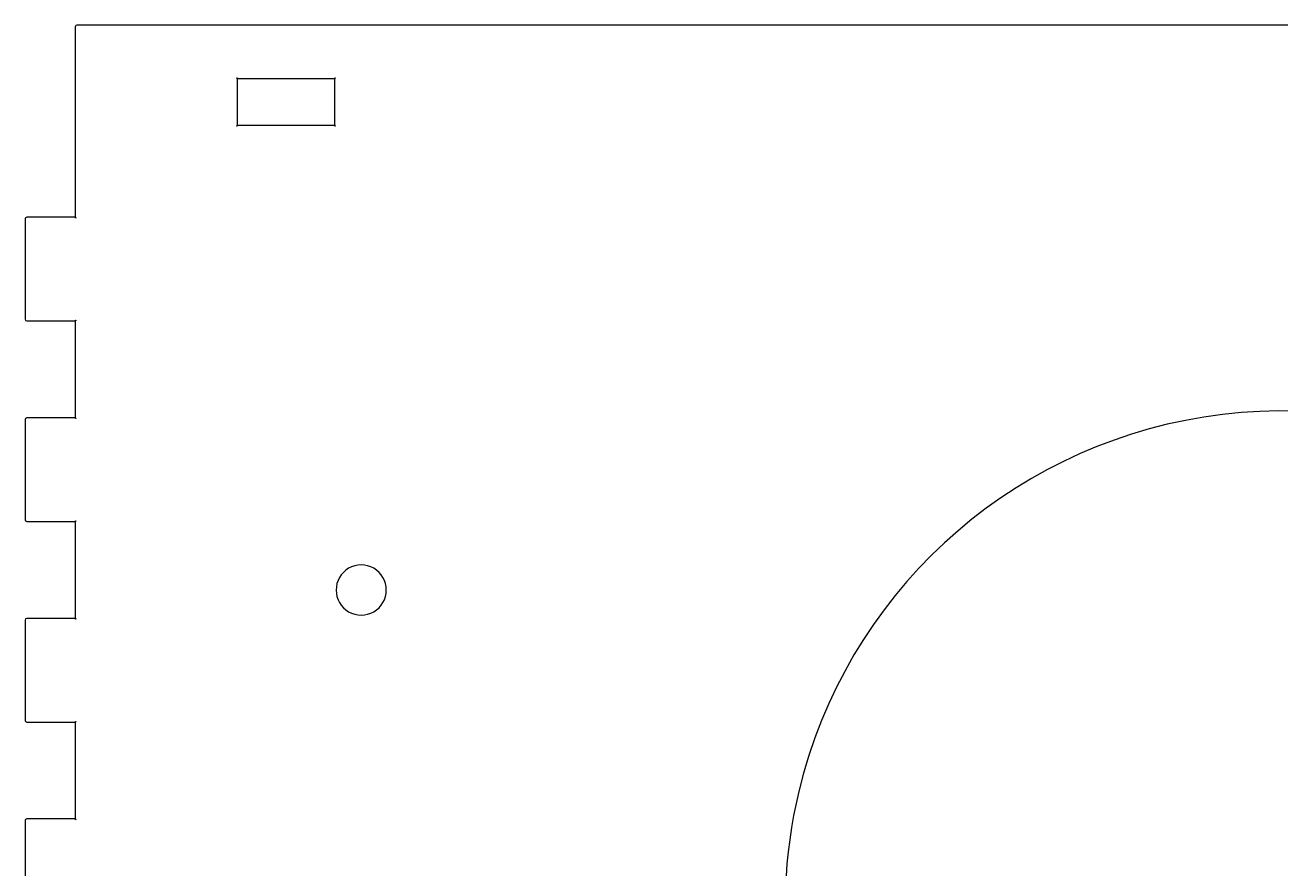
# Model space of a CAD drawing. Extents: x -122 to 332, y -236 to 521.
# Drawn here: x 181.6 to 256.7, y -62.4 to -11.9 of the extents above; entities that cross this region are included whole.
import ezdxf

# ---------------------------------------------------------------- set-up
doc = ezdxf.new("R2010")
doc.units = 0
doc.layers.add('Layer_1', color=7, linetype='CONTINUOUS')

msp = doc.modelspace()

# ---------------------------------------------------------------- linework, layer by layer
at = {"layer": 'Layer_1', "color": 7}
for p, q in [((184.58333, -11.96667), (184.58333, -23.36667)), ((328.68333, -11.86667), (184.68333, -11.86667)), ((194.28333, -17.86667), (194.28333, -15.06667)), ((194.28333, -15.06667), (200.08333, -15.06667)), ((200.08333, -15.06667), (200.08333, -17.86667)), ((197.18333, -17.86667), (194.28333, -17.86667)), ((200.08333, -17.86667), (197.18333, -17.86667)), ((181.58333, -23.46667), (181.58333, -29.46667)), ((184.58333, -23.36667), (181.68333, -23.36667)), ((181.68333, -29.56667), (184.58333, -29.56667)), ((184.58333, -29.56667), (184.58333, -35.36667)), ((181.58333, -35.46667), (181.58333, -41.46667)), ((184.58333, -35.36667), (181.68333, -35.36667)), ((181.68333, -41.56667), (184.58333, -41.56667)), ((184.58333, -41.56667), (184.58333, -47.36667)), ((181.58333, -47.46667), (181.58333, -53.46667)), ((184.58333, -47.36667), (181.68333, -47.36667)), ((181.68333, -53.56667), (184.58333, -53.56667)), ((184.58333, -53.56667), (184.58333, -59.36667)), ((181.58333, -59.46667), (181.58333, -65.46667)), ((184.58333, -59.36667), (181.68333, -59.36667))]:
    msp.add_line(p, q, dxfattribs=at)
at = {"layer": 'Layer_1', "color": 1}
msp.add_line((203.18335, -45.6696), (203.18335, -45.6696), dxfattribs=at)
at = {"layer": 'Layer_1', "color": 7}
for points in [[(184.68333, -11.86667), (184.62833, -11.86667), (184.58333, -11.91167), (184.58333, -11.96667)], [(194.28333, -15.06667), (194.28333, -14.96667), (194.18333, -15.06667), (194.28333, -15.06667)], [(200.08333, -15.06667), (200.18333, -15.06667), (200.08333, -14.96667), (200.08333, -15.06667)], [(194.28333, -17.86667), (194.18333, -17.86667), (194.28333, -17.96667), (194.28333, -17.86667)], [(200.08333, -17.86667), (200.08333, -17.96667), (200.18333, -17.86667), (200.08333, -17.86667)], [(181.68333, -23.36667), (181.62833, -23.36667), (181.58333, -23.41167), (181.58333, -23.46667)], [(184.58333, -23.36667), (184.58333, -23.46667), (184.68333, -23.36667), (184.58333, -23.36667)], [(181.58333, -29.46667), (181.58333, -29.52167), (181.62833, -29.56667), (181.68333, -29.56667)], [(184.58333, -29.56667), (184.68333, -29.56667), (184.58333, -29.46667), (184.58333, -29.56667)], [(282.049875, -49.132825), (275.774002, -38.891531), (263.946884, -33.439155), (252.083489, -35.318132)], [(181.68333, -35.36667), (181.62833, -35.36667), (181.58333, -35.41167), (181.58333, -35.46667)], [(184.58333, -35.36667), (184.58333, -35.46667), (184.68333, -35.36667), (184.58333, -35.36667)], [(252.083489, -35.318132), (240.220093, -37.197109), (230.656713, -46.037407), (227.852737, -57.716809)], [(181.58333, -41.46667), (181.58333, -41.52167), (181.62833, -41.56667), (181.68333, -41.56667)], [(184.58333, -41.56667), (184.68333, -41.56667), (184.58333, -41.46667), (184.58333, -41.56667)], [(181.68333, -47.36667), (181.62833, -47.36667), (181.58333, -47.41167), (181.58333, -47.46667)], [(184.58333, -47.36667), (184.58333, -47.46667), (184.68333, -47.36667), (184.58333, -47.36667)], [(181.58333, -53.46667), (181.58333, -53.52167), (181.62833, -53.56667), (181.68333, -53.56667)], [(184.58333, -53.56667), (184.68333, -53.56667), (184.58333, -53.46667), (184.58333, -53.56667)], [(227.852737, -57.716809), (226.014096, -65.375298), (227.293085, -73.450513), (231.408339, -80.165998)], [(181.68333, -59.36667), (181.62833, -59.36667), (181.58333, -59.41167), (181.58333, -59.46667)], [(184.58333, -59.36667), (184.58333, -59.46667), (184.68333, -59.36667), (184.58333, -59.36667)]]:
    msp.add_open_spline(points, degree=3, dxfattribs=at)
at = {"layer": 'Layer_1', "color": 1}
for points in [[(202.434109, -44.368371), (201.969622, -44.099838), (201.397078, -44.099838), (200.932591, -44.368371)], [(200.932591, -44.368371), (200.468103, -44.636905), (200.18241, -45.133076), (200.18335, -45.6696)], [(203.18335, -45.6696), (203.18429, -45.133076), (202.898597, -44.636905), (202.434109, -44.368371)], [(200.18335, -45.6696), (200.18241, -46.206124), (200.468103, -46.702295), (200.932591, -46.970829)], [(202.434109, -46.970829), (202.898597, -46.702295), (203.18429, -46.206124), (203.18335, -45.6696)], [(200.932591, -46.970829), (201.397078, -47.239362), (201.969622, -47.239362), (202.434109, -46.970829)]]:
    msp.add_open_spline(points, degree=3, dxfattribs=at)

doc.saveas('drawing.dxf')
